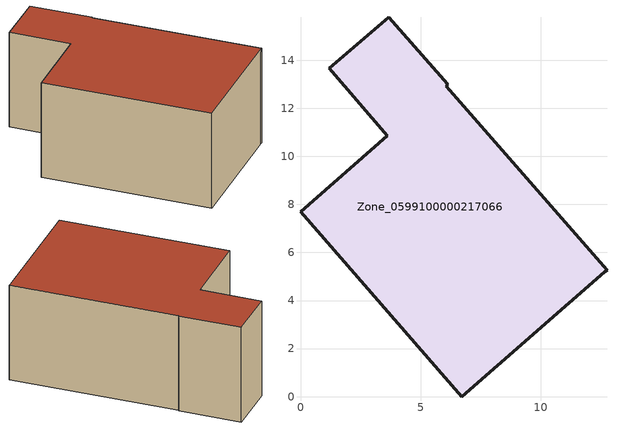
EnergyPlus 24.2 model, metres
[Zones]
Zone_0599100000217066
 floor ground (C_G): 12.67,5.19 6.71,0 0,7.69 3.61,10.86 1.2,13.67 3.66,15.78 6.12,12.99 6.07,12.91 12.75,5.27 z0
 wall outside (C_F): 6.12,12.99 3.66,15.78 1.2,13.67 3.61,10.86 0,7.69 6.71,0 12.67,5.19 12.75,5.27 6.07,12.91 6.12,12.99 z0:6.07
 roof outside (C_R): 12.67,5.19 12.75,5.27 6.07,12.91 6.12,12.99 3.66,15.78 1.2,13.67 3.61,10.86 0,7.69 6.71,0 z6.07
[BUILDING]
Pand.0599100000217066: North Axis=0; Terrain=City; Loads Convergence Tolerance Value=0.04; Temperature Convergence Tolerance Value=0.4; Solar Distribution=FullExterior; Maximum Number of Warmup Days=25; Minimum Number of Warmup Days=1
[Site:Location]
Rotterdam.The.Hague.AP_ZH_NLD Design_Conditions: Latitude=51.96; Longitude=4.45; Time Zone=1; Elevation=-4.5
[SITE:GROUNDTEMPERATURE:BUILDINGSURFACE]
18, 18, 18, 18, 18, 18, 18, 18, 18, 18, 18, 18
[MATERIAL] Thermal Absorptance=0.9; Solar Absorptance=0.7; Visible Absorptance=0.7
Name | Roughness | Thickness | Conductivity | Density | Specific Heat
G.TI.1946 | MediumSmooth | 0.15 | 1 | 540 | 1210
F.TI.1946 | Rough | 0.3 | 0.857143 | 1920 | 840
R.TI.1946 | MediumRough | 0.2 | 0.1 | 1500 | 1000
[CONSTRUCTION]
C_G: G.TI.1946
C_F: F.TI.1946
C_R: R.TI.1946
[ZONE]
Zone_0599100000217066: Type=1; Multiplier=1; Ceiling Height=Autocalculate; Volume=Autocalculate; Floor Area=autocalculate; Part of Total Floor Area=Yes
[ZONEINFILTRATION:DESIGNFLOWRATE]
Infil_Zone_0599100000217066: Zone or ZoneList or Space or SpaceList=Zone_0599100000217066; Schedule=AlwaysOn; Design Flow Rate Calculation Method=Flow/Area; Flow Rate per Floor Area=0.003; Constant Term Coefficient=1; Temperature Term Coefficient=0; Velocity Term Coefficient=0; Velocity Squared Term Coefficient=0
[HVACTEMPLATE:ZONE:IDEALLOADSAIRSYSTEM]
Zone_0599100000217066: Maximum Heating Supply Air Temperature=50; Minimum Cooling Supply Air Temperature=13; Maximum Heating Supply Air Humidity Ratio=0.0156; Minimum Cooling Supply Air Humidity Ratio=0.0077; Heating Limit=NoLimit; Cooling Limit=NoLimit; Dehumidification Control Type=ConstantSensibleHeatRatio; Cooling Sensible Heat Ratio=0.7; Dehumidification Setpoint=60; Humidification Control Type=None; Humidification Setpoint=30; Outdoor Air Method=None; Outdoor Air Flow Rate per Person=0.00944; Outdoor Air Flow Rate per Zone Floor Area=0; Outdoor Air Flow Rate per Zone=0; Demand Controlled Ventilation Type=None; Outdoor Air Economizer Type=NoEconomizer; Heat Recovery Type=None; Sensible Heat Recovery Effectiveness=0.7; Latent Heat Recovery Effectiveness=0.65
[ZONECONTROL:THERMOSTAT]
ThermostatControl_Zone_0599100000217066: Zone or ZoneList=Zone_0599100000217066; Control Type Schedule=DualSetpointControlType; Control 1=Thermostat_Zone_0599100000217066; Temperature Difference Between Cutout And Setpoint=0
[THERMOSTATSETPOINT:DUALSETPOINT]
Thermostat_Zone_0599100000217066: Heating Setpoint Temperature Schedule=HeatingSetpoint_Zone_0599100000217066; Cooling Setpoint Temperature Schedule=CoolingSetpoint_Zone_0599100000217066
[SCHEDULE:COMPACT]
HeatingSetpoint_Zone_0599100000217066: Through: 12/31, For: AllDays, Until: 24:00, 21
CoolingSetpoint_Zone_0599100000217066: Through: 12/31, For: AllDays, Until: 24:00, 24
DualSetpointControlType: Through: 12/31, For: AllDays, Until: 24:00, 4
AlwaysOn: Through: 12/31, For: AllDays, Until: 24:00, 1
